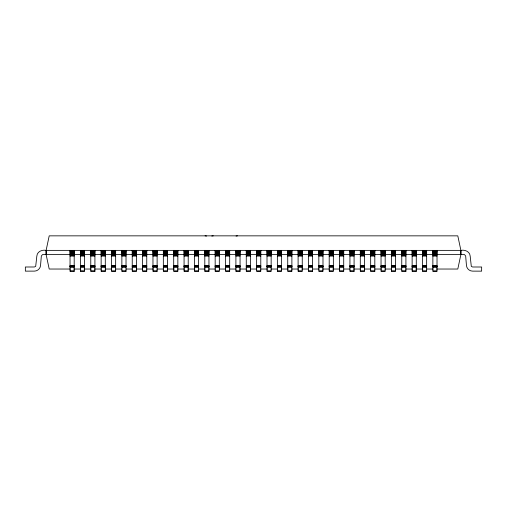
<?xml version="1.0" encoding="UTF-8"?>
<svg xmlns="http://www.w3.org/2000/svg" width="507" height="507" viewBox="0 0 507 507"><rect width="100%" height="100%" fill="white"/><g stroke="black" fill="none" stroke-linecap="round" stroke-linejoin="round"><path stroke-width="0.76" d="M436.426 269.033L457.802 269.033L460.888 254.514L460.888 250.369L457.802 235.85L49.204 235.85L46.118 250.369L46.118 254.514L49.204 269.033L70.587 269.033M236.034 236.059L237.466 235.85M211.774 236.021L213.282 235.85M437.142 254.514L464.507 254.59L465.667 256.041L466.446 265.415C466.643 268.545 469.495 271.175 472.625 271.125L481.637 271.15L481.65 267.012L472.594 266.993L471.307 266.371L470.173 256.086C469.926 251.567 464.862 249.495 460.888 250.369L46.118 250.369C42.151 249.488 37.081 251.561 36.834 256.079L35.693 266.365L34.4 266.986L25.35 267.005L25.356 271.137L34.368 271.118C37.505 271.169 40.351 268.539 40.554 265.415L41.333 256.041L42.499 254.59L69.865 254.514M70.036 250.376L74.187 250.426M80.404 250.426L84.555 250.376M90.772 250.376L94.917 250.426M101.14 250.376L105.285 250.426M111.502 250.426L115.653 250.376M121.87 250.376L126.021 250.426M132.238 250.426L136.383 250.376M142.606 250.376L146.751 250.426M152.968 250.426L157.119 250.376M163.336 250.376L167.487 250.426M173.705 250.376L177.849 250.426M184.073 250.426L188.217 250.376M194.435 250.426L198.586 250.376M204.803 250.376L208.954 250.426M215.171 250.426L219.316 250.376M225.539 250.376L229.684 250.426M235.901 250.426L240.052 250.376M246.269 250.426L250.42 250.376M256.637 250.426L260.782 250.376M267.005 250.426L271.15 250.376M277.367 250.426L281.518 250.376M287.735 250.426L291.886 250.376M298.103 250.376L302.248 250.426M308.471 250.426L312.616 250.376M318.833 250.426L322.984 250.376M329.201 250.376L333.353 250.426M339.57 250.376L343.714 250.426M349.938 250.376L354.082 250.426M360.3 250.376L364.451 250.426M370.668 250.426L374.819 250.376M381.036 250.426L385.181 250.376M391.404 250.426L395.549 250.376M401.766 250.426L405.917 250.376M412.134 250.426L416.279 250.376M422.502 250.426L426.647 250.376M432.87 250.426L437.015 250.376M70.036 250.566L74.187 250.566M80.404 250.566L84.555 250.566M90.772 250.566L94.917 250.566M101.14 250.566L105.285 250.566M111.502 250.566L115.653 250.566M121.87 250.566L126.021 250.566M132.238 250.566L136.383 250.566M142.606 250.566L146.751 250.566M152.968 250.566L157.119 250.566M163.336 250.566L167.487 250.566M173.705 250.566L177.849 250.566M184.073 250.566L188.217 250.566M194.435 250.566L198.586 250.566M204.803 250.566L208.954 250.566M215.171 250.566L219.316 250.566M225.539 250.566L229.684 250.566M235.901 250.566L240.052 250.566M246.269 250.566L250.42 250.566M256.637 250.566L260.782 250.566M267.005 250.566L271.15 250.566M277.367 250.566L281.518 250.566M287.735 250.566L291.886 250.566M298.103 250.566L302.248 250.566M308.471 250.566L312.616 250.566M318.833 250.566L322.984 250.566M329.201 250.566L333.353 250.566M339.57 250.566L343.714 250.566M349.938 250.566L354.082 250.566M360.3 250.566L364.451 250.566M370.668 250.566L374.819 250.566M381.036 250.566L385.181 250.566M391.404 250.566L395.549 250.566M401.766 250.566L405.917 250.566M412.134 250.566L416.279 250.566M422.502 250.566L426.647 250.566M432.87 250.566L437.015 250.566M70.036 250.807L74.187 250.807M80.404 250.807L84.555 250.807M90.772 250.807L94.917 250.807M101.14 250.807L105.285 250.807M111.502 250.807L115.653 250.807M121.87 250.807L126.021 250.807M132.238 250.807L136.383 250.807M142.606 250.807L146.751 250.807M152.968 250.807L157.119 250.807M163.336 250.807L167.487 250.807M173.705 250.807L177.849 250.807M184.073 250.807L188.217 250.807M194.435 250.807L198.586 250.807M204.803 250.807L208.954 250.807M215.171 250.807L219.316 250.807M225.539 250.807L229.684 250.807M235.901 250.807L240.052 250.807M246.269 250.807L250.42 250.807M256.637 250.807L260.782 250.807M267.005 250.807L271.15 250.807M277.367 250.807L281.518 250.807M287.735 250.807L291.886 250.807M298.103 250.807L302.248 250.807M308.471 250.807L312.616 250.807M318.833 250.807L322.984 250.807M329.201 250.807L333.353 250.807M339.57 250.807L343.714 250.807M349.938 250.807L354.082 250.807M360.3 250.807L364.451 250.807M370.668 250.807L374.819 250.807M381.036 250.807L385.181 250.807M391.404 250.807L395.549 250.807M401.766 250.807L405.917 250.807M412.134 250.807L416.279 250.807M422.502 250.807L426.647 250.807M432.87 250.807L437.015 250.807M70.036 251.13L74.187 251.13M80.404 251.13L84.555 251.13M90.772 251.13L94.917 251.13M101.14 251.13L105.285 251.13M111.502 251.13L115.653 251.13M121.87 251.13L126.021 251.13M132.238 251.13L136.383 251.13M142.606 251.13L146.751 251.13M152.968 251.13L157.119 251.13M163.336 251.13L167.487 251.13M173.705 251.13L177.849 251.13M184.073 251.13L188.217 251.13M194.435 251.13L198.586 251.13M204.803 251.13L208.954 251.13M215.171 251.13L219.316 251.13M225.539 251.13L229.684 251.13M235.901 251.13L240.052 251.13M246.269 251.13L250.42 251.13M256.637 251.13L260.782 251.13M267.005 251.13L271.15 251.13M277.367 251.13L281.518 251.13M287.735 251.13L291.886 251.13M298.103 251.13L302.248 251.13M308.471 251.13L312.616 251.13M318.833 251.13L322.984 251.13M329.201 251.13L333.353 251.13M339.57 251.13L343.714 251.13M349.938 251.13L354.082 251.13M360.3 251.13L364.451 251.13M370.668 251.13L374.819 251.13M381.036 251.13L385.181 251.13M391.404 251.13L395.549 251.13M401.766 251.13L405.917 251.13M412.134 251.13L416.279 251.13M422.502 251.13L426.647 251.13M432.87 251.13L437.015 251.13M70.036 251.535L74.187 251.535M80.404 251.535L84.555 251.535M90.772 251.535L94.917 251.535M101.14 251.535L105.285 251.535M111.502 251.535L115.653 251.535M121.87 251.535L126.021 251.535M132.238 251.535L136.383 251.535M142.606 251.535L146.751 251.535M152.968 251.535L157.119 251.535M163.336 251.535L167.487 251.535M173.705 251.535L177.849 251.535M184.073 251.535L188.217 251.535M194.435 251.535L198.586 251.535M204.803 251.535L208.954 251.535M215.171 251.535L219.316 251.535M225.539 251.535L229.684 251.535M235.901 251.535L240.052 251.535M246.269 251.535L250.42 251.535M256.637 251.535L260.782 251.535M267.005 251.535L271.15 251.535M277.367 251.535L281.518 251.535M287.735 251.535L291.886 251.535M298.103 251.535L302.248 251.535M308.471 251.535L312.616 251.535M318.833 251.535L322.984 251.535M329.201 251.535L333.353 251.535M339.57 251.535L343.714 251.535M349.938 251.535L354.082 251.535M360.3 251.535L364.451 251.535M370.668 251.535L374.819 251.535M381.036 251.535L385.181 251.535M391.404 251.535L395.549 251.535M401.766 251.535L405.917 251.535M412.134 251.535L416.279 251.535M422.502 251.535L426.647 251.535M432.87 251.535L437.015 251.535M70.036 252.023L74.187 252.023M80.404 252.023L84.555 252.023M90.772 252.023L94.917 252.023M101.14 252.023L105.285 252.023M111.502 252.023L115.653 252.023M121.87 252.023L126.021 252.023M132.238 252.023L136.383 252.023M142.606 252.023L146.751 252.023M152.968 252.023L157.119 252.023M163.336 252.023L167.487 252.023M173.705 252.023L177.849 252.023M184.073 252.023L188.217 252.023M194.435 252.023L198.586 252.023M204.803 252.023L208.954 252.023M215.171 252.023L219.316 252.023M225.539 252.023L229.684 252.023M235.901 252.023L240.052 252.023M246.269 252.023L250.42 252.023M256.637 252.023L260.782 252.023M267.005 252.023L271.15 252.023M277.367 252.023L281.518 252.023M287.735 252.023L291.886 252.023M298.103 252.023L302.248 252.023M308.471 252.023L312.616 252.023M318.833 252.023L322.984 252.023M329.201 252.023L333.353 252.023M339.57 252.023L343.714 252.023M349.938 252.023L354.082 252.023M360.3 252.023L364.451 252.023M370.668 252.023L374.819 252.023M381.036 252.023L385.181 252.023M391.404 252.023L395.549 252.023M401.766 252.023L405.917 252.023M412.134 252.023L416.279 252.023M422.502 252.023L426.647 252.023M432.87 252.023L437.015 252.023M70.036 252.581L74.187 252.581M80.404 252.581L84.555 252.581M90.772 252.581L94.917 252.581M101.14 252.581L105.285 252.581M111.502 252.581L115.653 252.581M121.87 252.581L126.021 252.581M132.238 252.581L136.383 252.581M142.606 252.581L146.751 252.581M152.968 252.581L157.119 252.581M163.336 252.581L167.487 252.581M173.705 252.581L177.849 252.581M184.073 252.581L188.217 252.581M194.435 252.581L198.586 252.581M204.803 252.581L208.954 252.581M215.171 252.581L219.316 252.581M225.539 252.581L229.684 252.581M235.901 252.581L240.052 252.581M246.269 252.581L250.42 252.581M256.637 252.581L260.782 252.581M267.005 252.581L271.15 252.581M277.367 252.581L281.518 252.581M287.735 252.581L291.886 252.581M298.103 252.581L302.248 252.581M308.471 252.581L312.616 252.581M318.833 252.581L322.984 252.581M329.201 252.581L333.353 252.581M339.57 252.581L343.714 252.581M349.938 252.581L354.082 252.581M360.3 252.581L364.451 252.581M370.668 252.581L374.819 252.581M381.036 252.581L385.181 252.581M391.404 252.581L395.549 252.581M401.766 252.581L405.917 252.581M412.134 252.581L416.279 252.581M422.502 252.581L426.647 252.581M432.87 252.581L437.015 252.581M70.036 253.196L74.187 253.196M80.404 253.196L84.555 253.196M90.772 253.196L94.917 253.196M101.14 253.196L105.285 253.196M111.502 253.196L115.653 253.196M121.87 253.196L126.021 253.196M132.238 253.196L136.383 253.196M142.606 253.196L146.751 253.196M152.968 253.196L157.119 253.196M163.336 253.196L167.487 253.196M173.705 253.196L177.849 253.196M184.073 253.196L188.217 253.196M194.435 253.196L198.586 253.196M204.803 253.196L208.954 253.196M215.171 253.196L219.316 253.196M225.539 253.196L229.684 253.196M235.901 253.196L240.052 253.196M246.269 253.196L250.42 253.196M256.637 253.196L260.782 253.196M267.005 253.196L271.15 253.196M277.367 253.196L281.518 253.196M287.735 253.196L291.886 253.196M298.103 253.196L302.248 253.196M308.471 253.196L312.616 253.196M318.833 253.196L322.984 253.196M329.201 253.196L333.353 253.196M339.57 253.196L343.714 253.196M349.938 253.196L354.082 253.196M360.3 253.196L364.451 253.196M370.668 253.196L374.819 253.196M381.036 253.196L385.181 253.196M391.404 253.196L395.549 253.196M401.766 253.196L405.917 253.196M412.134 253.196L416.279 253.196M422.502 253.196L426.647 253.196M432.87 253.196L437.015 253.196M70.036 253.868L74.187 253.868M80.404 253.868L84.555 253.868M90.772 253.868L94.917 253.868M101.14 253.868L105.285 253.868M111.502 253.868L115.653 253.868M121.87 253.868L126.021 253.868M132.238 253.868L136.383 253.868M142.606 253.868L146.751 253.868M152.968 253.868L157.119 253.868M163.336 253.868L167.487 253.868M173.705 253.868L177.849 253.868M184.073 253.868L188.217 253.868M194.435 253.868L198.586 253.868M204.803 253.868L208.954 253.868M215.171 253.868L219.316 253.868M225.539 253.868L229.684 253.868M235.901 253.868L240.052 253.868M246.269 253.868L250.42 253.868M256.637 253.868L260.782 253.868M267.005 253.868L271.15 253.868M277.367 253.868L281.518 253.868M287.735 253.868L291.886 253.868M298.103 253.868L302.248 253.868M308.471 253.868L312.616 253.868M318.833 253.868L322.984 253.868M329.201 253.868L333.353 253.868M339.57 253.868L343.714 253.868M349.938 253.868L354.082 253.868M360.3 253.868L364.451 253.868M370.668 253.868L374.819 253.868M381.036 253.868L385.181 253.868M391.404 253.868L395.549 253.868M401.766 253.868L405.917 253.868M412.134 253.868L416.279 253.868M422.502 253.868L426.647 253.868M432.87 253.868L437.015 253.868M70.036 254.577L105.285 254.577M105.488 254.514L219.316 254.577M219.468 254.514L277.253 254.514M277.367 254.577L308.123 254.514M308.471 254.577L312.616 254.577M312.87 254.514L401.525 254.514M401.766 254.577L426.647 254.577M426.85 254.514L437.015 254.577M70.036 255.319L74.187 255.319M80.404 255.319L84.555 255.319M90.772 255.319L94.917 255.319M101.14 255.319L105.285 255.319M111.502 255.319L115.653 255.319M121.87 255.319L126.021 255.319M132.238 255.319L136.383 255.319M142.606 255.319L146.751 255.319M152.968 255.319L157.119 255.319M163.336 255.319L167.487 255.319M173.705 255.319L177.849 255.319M184.073 255.319L188.217 255.319M194.435 255.319L198.586 255.319M204.803 255.319L208.954 255.319M215.171 255.319L219.316 255.319M225.539 255.319L229.684 255.319M235.901 255.319L240.052 255.319M246.269 255.319L250.42 255.319M256.637 255.319L260.782 255.319M267.005 255.319L271.15 255.319M277.367 255.319L281.518 255.319M287.735 255.319L291.886 255.319M298.103 255.319L302.248 255.319M308.471 255.319L312.616 255.319M318.833 255.319L322.984 255.319M329.201 255.319L333.353 255.319M339.57 255.319L343.714 255.319M349.938 255.319L354.082 255.319M360.3 255.319L364.451 255.319M370.668 255.319L374.819 255.319M381.036 255.319L385.181 255.319M391.404 255.319L395.549 255.319M401.766 255.319L405.917 255.319M412.134 255.319L416.279 255.319M422.502 255.319L426.647 255.319M432.87 255.319L437.015 255.319M70.036 256.079L74.187 256.079M80.404 256.079L84.555 256.079M90.772 256.079L94.917 256.079M101.14 256.079L105.285 256.079M111.502 256.079L115.653 256.079M121.87 256.079L126.021 256.079M132.238 256.079L136.383 256.079M142.606 256.079L146.751 256.079M152.968 256.079L157.119 256.079M163.336 256.079L167.487 256.079M173.705 256.079L177.849 256.079M184.073 256.079L188.217 256.079M194.435 256.079L198.586 256.079M204.803 256.079L208.954 256.079M215.171 256.079L219.316 256.079M225.539 256.079L229.684 256.079M235.901 256.079L240.052 256.079M246.269 256.079L250.42 256.079M256.637 256.079L260.782 256.079M267.005 256.079L271.15 256.079M277.367 256.079L281.518 256.079M287.735 256.079L291.886 256.079M298.103 256.079L302.248 256.079M308.471 256.079L312.616 256.079M318.833 256.079L322.984 256.079M329.201 256.079L333.353 256.079M339.57 256.079L343.714 256.079M349.938 256.079L354.082 256.079M360.3 256.079L364.451 256.079M370.668 256.079L374.819 256.079M381.036 256.079L385.181 256.079M391.404 256.079L395.549 256.079M401.766 256.079L405.917 256.079M412.134 256.079L416.279 256.079M422.502 256.079L426.647 256.079M432.87 256.079L437.015 256.079M70.036 265.465L74.187 265.465M80.404 265.465L84.555 265.465M90.772 265.465L94.917 265.465M101.14 265.465L105.285 265.465M111.502 265.465L115.653 265.465M121.87 265.465L126.021 265.465M132.238 265.465L136.383 265.465M142.606 265.465L146.751 265.465M152.968 265.465L157.119 265.465M163.336 265.465L167.487 265.465M173.705 265.465L177.849 265.465M184.073 265.465L188.217 265.465M194.435 265.465L198.586 265.465M204.803 265.465L208.954 265.465M215.171 265.465L219.316 265.465M225.539 265.465L229.684 265.465M235.901 265.465L240.052 265.465M246.269 265.465L250.42 265.465M256.637 265.465L260.782 265.465M267.005 265.465L271.15 265.465M277.367 265.465L281.518 265.465M287.735 265.465L291.886 265.465M298.103 265.465L302.248 265.465M308.471 265.465L312.616 265.465M318.833 265.465L322.984 265.465M329.201 265.465L333.353 265.465M339.57 265.465L343.714 265.465M349.938 265.465L354.082 265.465M360.3 265.465L364.451 265.465M370.668 265.465L374.819 265.465M381.036 265.465L385.181 265.465M391.404 265.465L395.549 265.465M401.766 265.465L405.917 265.465M412.134 265.465L416.279 265.465M422.502 265.465L426.647 265.465M432.87 265.465L437.015 265.465M70.036 265.941L74.187 265.941M80.404 265.941L84.555 265.941M90.772 265.941L94.917 265.941M101.14 265.941L105.285 265.941M111.502 265.941L115.653 265.941M121.87 265.941L126.021 265.941M132.238 265.941L136.383 265.941M142.606 265.941L146.751 265.941M152.968 265.941L157.119 265.941M163.336 265.941L167.487 265.941M173.705 265.941L177.849 265.941M184.073 265.941L188.217 265.941M194.435 265.941L198.586 265.941M204.803 265.941L208.954 265.941M215.171 265.941L219.316 265.941M225.539 265.941L229.684 265.941M235.901 265.941L240.052 265.941M246.269 265.941L250.42 265.941M256.637 265.941L260.782 265.941M267.005 265.941L271.15 265.941M277.367 265.941L281.518 265.941M287.735 265.941L291.886 265.941M298.103 265.941L302.248 265.941M308.471 265.941L312.616 265.941M318.833 265.941L322.984 265.941M329.201 265.941L333.353 265.941M339.57 265.941L343.714 265.941M349.938 265.941L354.082 265.941M360.3 265.941L364.451 265.941M370.668 265.941L374.819 265.941M381.036 265.941L385.181 265.941M391.404 265.941L395.549 265.941M401.766 265.941L405.917 265.941M412.134 265.941L416.279 265.941M422.502 265.941L426.647 265.941M432.87 265.941L437.015 265.941M70.036 266.365L74.187 266.365M80.404 266.365L84.555 266.365M90.772 266.365L94.917 266.365M101.14 266.365L105.285 266.365M111.502 266.365L115.653 266.365M121.87 266.365L126.021 266.365M132.238 266.365L136.383 266.365M142.606 266.365L146.751 266.365M152.968 266.365L157.119 266.365M163.336 266.365L167.487 266.365M173.705 266.365L177.849 266.365M184.073 266.365L188.217 266.365M194.435 266.365L198.586 266.365M204.803 266.365L208.954 266.365M215.171 266.365L219.316 266.365M225.539 266.365L229.684 266.365M235.901 266.365L240.052 266.365M246.269 266.365L250.42 266.365M256.637 266.365L260.782 266.365M267.005 266.365L271.15 266.365M277.367 266.365L281.518 266.365M287.735 266.365L291.886 266.365M298.103 266.365L302.248 266.365M308.471 266.365L312.616 266.365M318.833 266.365L322.984 266.365M329.201 266.365L333.353 266.365M339.57 266.365L343.714 266.365M349.938 266.365L354.082 266.365M360.3 266.365L364.451 266.365M370.668 266.365L374.819 266.365M381.036 266.365L385.181 266.365M391.404 266.365L395.549 266.365M401.766 266.365L405.917 266.365M412.134 266.365L416.279 266.365M422.502 266.365L426.647 266.365M432.87 266.365L437.015 266.365M70.036 266.695L74.187 266.695M80.404 266.695L84.555 266.695M90.772 266.695L94.917 266.695M101.14 266.695L105.285 266.695M111.502 266.695L115.653 266.695M121.87 266.695L126.021 266.695M132.238 266.695L136.383 266.695M142.606 266.695L146.751 266.695M152.968 266.695L157.119 266.695M163.336 266.695L167.487 266.695M173.705 266.695L177.849 266.695M184.073 266.695L188.217 266.695M194.435 266.695L198.586 266.695M204.803 266.695L208.954 266.695M215.171 266.695L219.316 266.695M225.539 266.695L229.684 266.695M235.901 266.695L240.052 266.695M246.269 266.695L250.42 266.695M256.637 266.695L260.782 266.695M267.005 266.695L271.15 266.695M277.367 266.695L281.518 266.695M287.735 266.695L291.886 266.695M298.103 266.695L302.248 266.695M308.471 266.695L312.616 266.695M318.833 266.695L322.984 266.695M329.201 266.695L333.353 266.695M339.57 266.695L343.714 266.695M349.938 266.695L354.082 266.695M360.3 266.695L364.451 266.695M370.668 266.695L374.819 266.695M381.036 266.695L385.181 266.695M391.404 266.695L395.549 266.695M401.766 266.695L405.917 266.695M412.134 266.695L416.279 266.695M422.502 266.695L426.647 266.695M432.87 266.695L437.015 266.695M70.036 266.91L74.187 266.91M80.404 266.91L84.555 266.91M90.772 266.91L94.917 266.91M101.14 266.91L105.285 266.91M111.502 266.91L115.653 266.91M121.87 266.91L126.021 266.91M132.238 266.91L136.383 266.91M142.606 266.91L146.751 266.91M152.968 266.91L157.119 266.91M163.336 266.91L167.487 266.91M173.705 266.91L177.849 266.91M184.073 266.91L188.217 266.91M194.435 266.91L198.586 266.91M204.803 266.91L208.954 266.91M215.171 266.91L219.316 266.91M225.539 266.91L229.684 266.91M235.901 266.91L240.052 266.91M246.269 266.91L250.42 266.91M256.637 266.91L260.782 266.91M267.005 266.91L271.15 266.91M277.367 266.91L281.518 266.91M287.735 266.91L291.886 266.91M298.103 266.91L302.248 266.91M308.471 266.91L312.616 266.91M318.833 266.91L322.984 266.91M329.201 266.91L333.353 266.91M339.57 266.91L343.714 266.91M349.938 266.91L354.082 266.91M360.3 266.91L364.451 266.91M370.668 266.91L374.819 266.91M381.036 266.91L385.181 266.91M391.404 266.91L395.549 266.91M401.766 266.91L405.917 266.91M412.134 266.91L416.279 266.91M422.502 266.91L426.647 266.91M432.87 266.91L437.015 266.91M70.036 266.986L74.187 267.005M80.404 267.005L84.555 266.986M90.772 266.986L94.917 267.005M101.14 266.986L105.285 267.005M111.502 267.005L115.653 266.986M121.87 266.986L126.021 267.005M132.238 267.005L136.383 266.986M142.606 266.986L146.751 267.005M152.968 267.005L157.119 266.986M163.336 266.986L167.487 267.005M173.705 267.005L177.849 266.986M184.073 266.986L188.217 267.005M194.435 267.005L198.586 266.986M204.803 266.986L208.954 267.005M215.171 266.986L219.316 267.005M225.539 266.986L229.684 267.005M235.901 267.005L240.052 266.986M246.269 266.986L250.42 267.005M256.637 267.005L260.782 266.986M267.005 266.986L271.15 267.005M277.367 267.005L281.518 266.986M287.735 266.986L291.886 267.005M298.103 267.005L302.248 266.986M308.471 267.005L312.616 266.986M318.833 266.986L322.984 267.005M329.201 267.005L333.353 266.986M339.57 267.005L343.714 266.986M349.938 267.005L354.082 266.986M360.3 266.986L364.451 267.005M370.668 267.005L374.819 266.986M381.036 266.986L385.181 267.005M391.404 267.005L395.549 266.986M401.766 267.005L405.917 266.986M412.134 267.005L416.279 266.986M422.502 266.986L426.647 267.005M432.87 267.005L437.015 266.986M73.749 269.033L80.879 269.033M84.048 269.033L91.171 269.033M94.34 269.033L101.47 269.033M105.424 269.033L111.762 269.033M115.723 269.033L122.054 269.033M126.015 269.033L132.352 269.033M136.307 269.033L142.644 269.033M146.605 269.033L153.729 269.033M156.897 269.033L163.235 269.033M167.19 269.033L174.319 269.033M177.488 269.033L184.611 269.033M187.78 269.033L194.903 269.033M198.864 269.033L205.202 269.033M208.371 269.033L215.494 269.033M219.455 269.033L225.786 269.033M229.747 269.033L236.085 269.033M239.253 269.033L246.377 269.033M250.338 269.033L256.669 269.033M260.63 269.033L267.759 269.033M270.922 269.033L277.259 269.033M281.22 269.033L288.344 269.033M291.512 269.033L298.642 269.033M301.804 269.033L308.142 269.033M312.895 269.033L319.226 269.033M322.395 269.033L329.525 269.033M332.687 269.033L339.817 269.033M343.778 269.033L350.109 269.033M353.278 269.033L360.407 269.033M364.362 269.033L370.699 269.033M374.66 269.033L381.784 269.033M384.952 269.033L391.284 269.033M395.245 269.033L401.582 269.033M405.543 269.033L412.666 269.033M415.835 269.033L422.958 269.033M426.919 269.033L433.257 269.033M84.555 271.068L80.404 271.068L84.555 271.131L84.555 250.369M111.502 271.068L115.653 271.068M132.238 271.068L136.389 271.068L132.238 271.137L132.238 250.369M142.606 271.068L146.757 271.068M163.336 271.068L167.487 271.068L163.336 271.137L163.336 250.369M173.705 271.068L177.856 271.068M194.435 271.068L198.586 271.068L194.435 271.137L194.435 250.369M215.171 271.068L219.322 271.068M225.539 271.068L229.69 271.068L225.539 271.137L225.539 250.369M246.269 271.068L250.42 271.068L246.269 271.137L246.269 250.369M256.637 271.068L260.788 271.068M267.005 271.068L271.156 271.068M281.518 271.068L277.367 271.068L281.518 271.131L281.518 250.369M287.735 271.068L291.886 271.068L287.735 271.137L287.735 250.369M302.254 271.068L298.103 271.068L302.254 271.131L302.248 250.369M318.833 271.068L322.984 271.068L318.833 271.137L318.833 250.369M333.353 271.068L329.201 271.068L333.353 271.131L333.353 250.369M343.721 271.068L339.57 271.068L343.721 271.131L343.714 250.369M360.3 271.068L364.451 271.068L360.3 271.137L360.3 250.369M381.036 271.068L385.187 271.068M395.555 271.068L391.404 271.068L395.555 271.131L395.549 250.369M426.653 271.068L422.502 271.068L426.653 271.131L426.647 250.369M432.87 271.068L437.021 271.068M146.757 271.131L142.606 271.137L142.606 250.369M205.056 235.85L206.552 236.04M46.118 250.369L46.131 254.508M460.888 250.369L460.888 254.514M437.015 250.369L437.015 271.137L432.87 271.137L432.87 250.369M422.502 250.369L422.502 271.137M416.279 250.369L416.279 271.137M412.134 250.369L412.134 271.137M405.917 250.369L405.917 271.137M401.766 250.369L401.766 271.137M391.404 250.369L391.404 271.137M385.181 250.369L385.181 271.137L381.036 271.137L381.036 250.369M374.819 250.369L374.819 271.137M370.668 250.369L370.668 271.137M364.451 250.369L364.451 271.137M354.082 250.369L354.082 271.137M349.938 250.369L349.938 271.137M339.57 250.369L339.57 271.137M329.201 250.369L329.201 271.137M322.984 250.369L322.984 271.137M312.616 250.369L312.616 271.137M308.471 250.369L308.471 271.137M298.103 250.369L298.103 271.137M291.886 250.369L291.886 271.137M277.367 250.369L277.367 271.137M271.15 250.369L271.15 271.137L267.005 271.137L267.005 250.369M260.782 250.369L260.782 271.137L256.637 271.137L256.637 250.369M250.42 250.369L250.42 271.137M240.052 250.369L240.052 271.137M235.901 250.369L235.901 271.137M229.684 250.369L229.684 271.137M219.316 250.369L219.316 271.137L215.171 271.137L215.171 250.369M208.954 250.369L208.954 271.137M204.803 250.369L204.803 271.137M198.586 250.369L198.586 271.137M188.217 250.369L188.217 271.137M184.073 250.369L184.073 271.137M177.849 250.369L177.849 271.137L173.705 271.137L173.705 250.369M167.487 250.369L167.487 271.137M157.119 250.369L157.119 271.137M152.968 250.369L152.968 271.137M146.751 250.369L146.751 271.137M136.383 250.369L136.383 271.137M126.021 250.369L126.021 271.137M121.87 250.369L121.87 271.137M115.653 250.369L115.653 271.137L111.502 271.137L111.502 250.369M105.285 250.369L105.285 271.137M101.14 250.369L101.14 271.137M94.917 250.369L94.917 271.137M90.772 250.369L90.772 271.137M80.404 250.369L80.404 271.137M74.187 250.369L74.187 271.137M70.036 250.369L70.036 271.137M74.193 271.068L70.036 271.068L74.193 271.118M94.923 271.068L90.772 271.068L94.923 271.118M105.291 271.068L101.14 271.068L105.291 271.118M126.021 271.068L121.87 271.068L126.021 271.118M157.119 271.068L152.968 271.068L157.119 271.118M188.224 271.068L184.073 271.068L188.224 271.118M208.954 271.068L204.803 271.068L208.954 271.118M240.052 271.068L235.901 271.068L240.052 271.118M312.623 271.068L308.471 271.068L312.623 271.118M354.089 271.068L349.938 271.068L354.089 271.118M374.819 271.068L370.668 271.068L374.819 271.118M405.917 271.068L401.766 271.068L405.917 271.118M416.285 271.068L412.134 271.068L416.285 271.118"/></g></svg>
